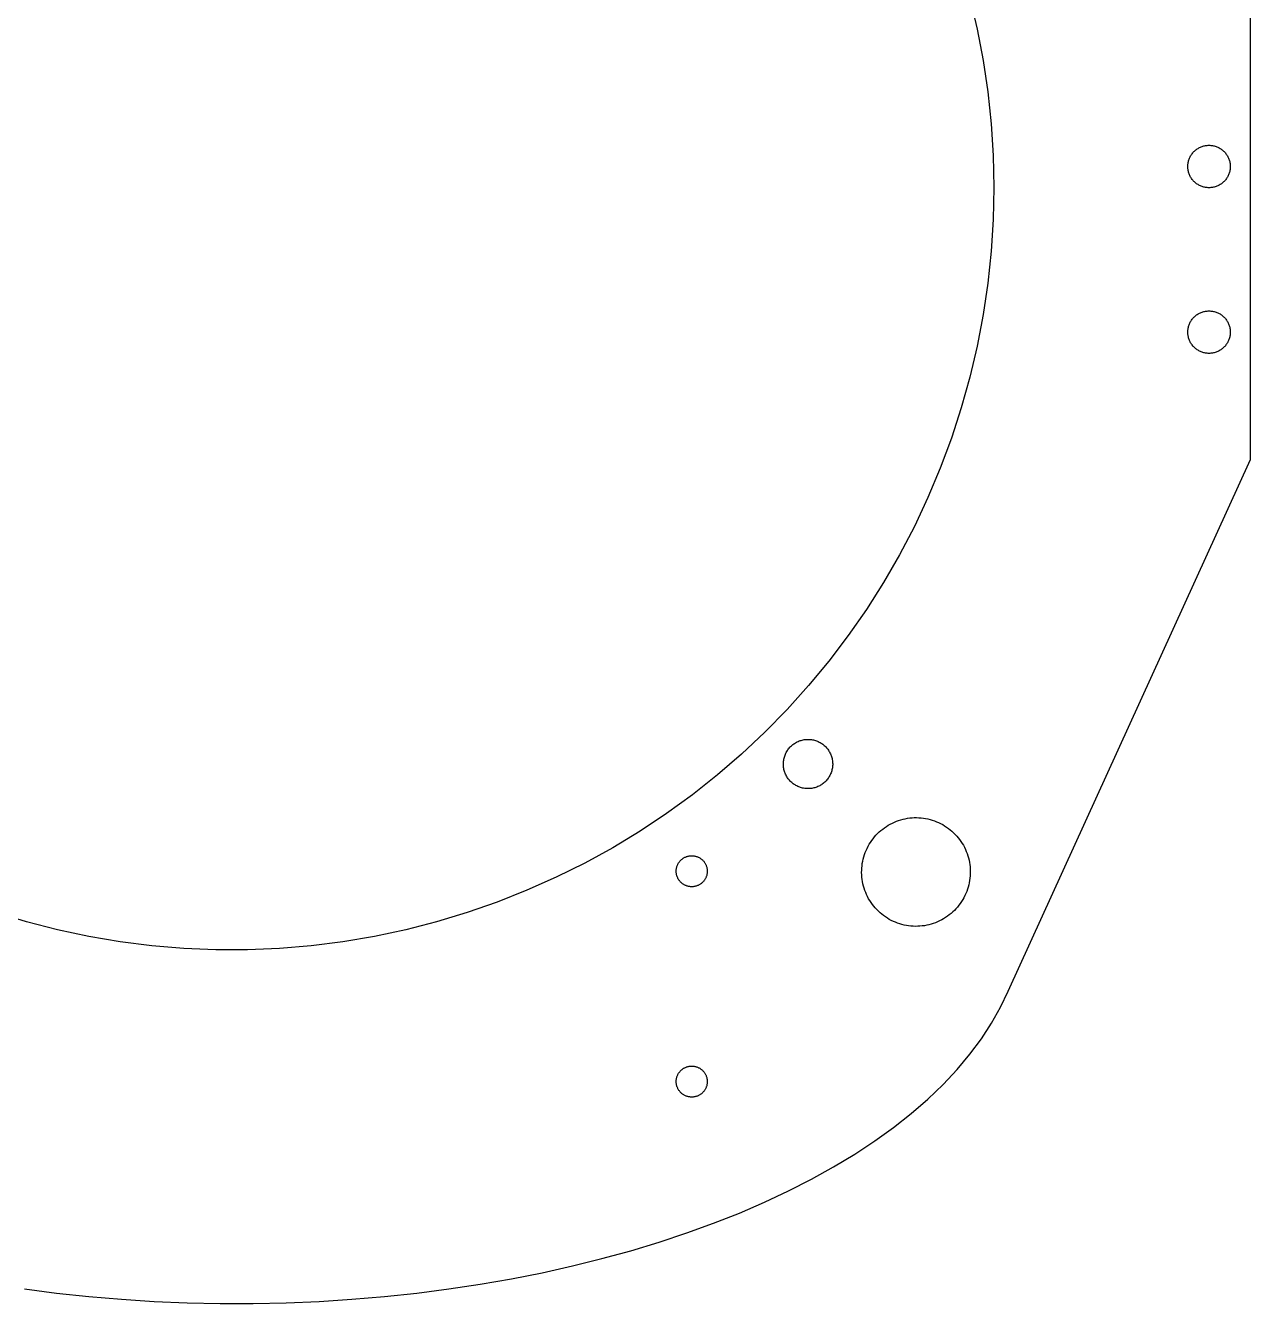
# Model space of a CAD drawing. Header units: metres. Extents: x -5.42 to 3.88, y -4.24 to 5.56.
# Drawn here: x -0.784 to 3.875, y -4.244 to 0.616 of the extents above; entities that cross this region are included whole.
import ezdxf

# ---------------------------------------------------------------- set-up
doc = ezdxf.new("R2010")
doc.units = ezdxf.units.M

msp = doc.modelspace()

# ---------------------------------------------------------------- linework, layer by layer
for p, q in [((3.875, -1.034), (3.875, 4.56599)), ((2.80794, 0.720947), (2.83566, 0.602737)), ((2.83566, 0.602737), (2.85841, 0.483459)), ((2.85841, 0.483459), (2.87614, 0.363342)), ((2.87614, 0.363342), (2.88884, 0.242569)), ((2.88884, 0.242569), (2.89647, 0.121384)), ((3.67007, 0.145218), (3.67285, 0.147141)), ((3.67285, 0.147141), (3.6757, 0.148956)), ((3.6757, 0.148956), (3.67863, 0.15065)), ((3.67863, 0.15065), (3.68163, 0.152206)), ((3.68163, 0.152206), (3.68469, 0.153656)), ((3.68469, 0.153656), (3.68781, 0.154968)), ((3.68781, 0.154968), (3.69096, 0.156143)), ((3.69096, 0.156143), (3.69418, 0.157181)), ((3.69418, 0.157181), (3.69745, 0.158096)), ((3.69745, 0.158096), (3.70073, 0.158859)), ((3.70073, 0.158859), (3.70406, 0.1595)), ((3.70406, 0.1595), (3.7074, 0.159988)), ((3.7074, 0.159988), (3.71075, 0.160339)), ((3.71075, 0.160339), (3.71413, 0.160553)), ((3.71413, 0.160553), (3.71751, 0.160629)), ((3.71751, 0.160629), (3.72089, 0.160553)), ((3.72089, 0.160553), (3.72426, 0.160339)), ((3.72426, 0.160339), (3.72763, 0.159988)), ((3.72763, 0.159988), (3.73097, 0.1595)), ((3.73097, 0.1595), (3.7343, 0.158859)), ((3.7343, 0.158859), (3.73758, 0.158096)), ((3.73758, 0.158096), (3.74084, 0.157181)), ((3.74084, 0.157181), (3.74405, 0.156143)), ((3.74405, 0.156143), (3.74722, 0.154968)), ((3.74722, 0.154968), (3.75034, 0.153656)), ((3.75034, 0.153656), (3.7534, 0.152206)), ((3.7534, 0.152206), (3.75639, 0.15065)), ((3.75639, 0.15065), (3.75932, 0.148956)), ((3.75932, 0.148956), (3.76218, 0.147141)), ((3.76218, 0.147141), (3.76495, 0.145218)), ((2.89647, 0.121384), (2.899, 0)), ((3.63823, 0.095047), (3.63893, 0.098343)), ((3.63893, 0.098343), (3.63977, 0.101624)), ((3.63977, 0.101624), (3.64075, 0.104858)), ((3.64075, 0.104858), (3.64186, 0.108047)), ((3.64186, 0.108047), (3.64311, 0.111191)), ((3.64311, 0.111191), (3.64449, 0.114288)), ((3.64449, 0.114288), (3.646, 0.11731)), ((3.646, 0.11731), (3.64761, 0.12027)), ((3.64761, 0.12027), (3.64937, 0.123169)), ((3.64937, 0.123169), (3.65125, 0.125977)), ((3.65125, 0.125977), (3.65323, 0.128723)), ((3.65323, 0.128723), (3.65532, 0.131363)), ((3.65532, 0.131363), (3.65753, 0.133926)), ((3.65753, 0.133926), (3.65985, 0.136383)), ((3.65985, 0.136383), (3.66226, 0.138748)), ((3.66226, 0.138748), (3.66478, 0.141022)), ((3.66478, 0.141022), (3.66737, 0.143173)), ((3.66737, 0.143173), (3.67007, 0.145218)), ((3.76495, 0.145218), (3.76764, 0.143173)), ((3.76764, 0.143173), (3.77025, 0.141022)), ((3.77025, 0.141022), (3.77277, 0.138748)), ((3.77277, 0.138748), (3.77518, 0.136383)), ((3.77518, 0.136383), (3.7775, 0.133926)), ((3.7775, 0.133926), (3.77969, 0.131363)), ((3.77969, 0.131363), (3.7818, 0.128723)), ((3.7818, 0.128723), (3.78378, 0.125977)), ((3.78378, 0.125977), (3.78566, 0.123169)), ((3.78566, 0.123169), (3.78741, 0.12027)), ((3.78741, 0.12027), (3.78903, 0.11731)), ((3.78903, 0.11731), (3.79054, 0.114288)), ((3.79054, 0.114288), (3.79192, 0.111191)), ((3.79192, 0.111191), (3.79315, 0.108047)), ((3.79315, 0.108047), (3.79427, 0.104858)), ((3.79427, 0.104858), (3.79524, 0.101624)), ((3.79524, 0.101624), (3.79608, 0.098343)), ((3.79608, 0.098343), (3.7968, 0.095047)), ((3.63683, 0.081604), (3.63696, 0.084991)), ((3.63683, 0.078232), (3.63683, 0.081604)), ((3.63696, 0.07486), (3.63683, 0.078232)), ((3.63696, 0.084991), (3.63725, 0.088364)), ((3.63725, 0.071487), (3.63696, 0.07486)), ((3.63725, 0.088364), (3.63766, 0.091705)), ((3.63766, 0.06813), (3.63725, 0.071487)), ((3.63766, 0.091705), (3.63823, 0.095047)), ((3.63823, 0.064804), (3.63766, 0.06813)), ((3.63893, 0.061493), (3.63823, 0.064804)), ((3.63977, 0.058212), (3.63893, 0.061493)), ((3.64075, 0.054977), (3.63977, 0.058212)), ((3.64186, 0.051788), (3.64075, 0.054977)), ((3.64311, 0.048645), (3.64186, 0.051788)), ((3.64449, 0.045563), (3.64311, 0.048645)), ((3.79192, 0.048645), (3.79054, 0.045563)), ((3.79315, 0.051788), (3.79192, 0.048645)), ((3.79427, 0.054977), (3.79315, 0.051788)), ((3.79524, 0.058212), (3.79427, 0.054977)), ((3.79608, 0.061493), (3.79524, 0.058212)), ((3.7968, 0.064804), (3.79608, 0.061493)), ((3.7968, 0.095047), (3.79735, 0.091705)), ((3.79735, 0.06813), (3.7968, 0.064804)), ((3.79735, 0.091705), (3.79778, 0.088364)), ((3.79778, 0.071487), (3.79735, 0.06813)), ((3.79778, 0.088364), (3.79807, 0.084991)), ((3.79807, 0.07486), (3.79778, 0.071487)), ((3.79807, 0.084991), (3.7982, 0.081604)), ((3.7982, 0.078232), (3.79807, 0.07486)), ((3.7982, 0.081604), (3.7982, 0.078232)), ((2.899, 0), (2.89647, -0.121384)), ((3.646, 0.042526), (3.64449, 0.045563)), ((3.64761, 0.039566), (3.646, 0.042526)), ((3.64937, 0.036667), (3.64761, 0.039566)), ((3.65125, 0.033859), (3.64937, 0.036667)), ((3.65323, 0.031128), (3.65125, 0.033859)), ((3.65532, 0.028473), (3.65323, 0.031128)), ((3.65753, 0.025909), (3.65532, 0.028473)), ((3.65985, 0.023453), (3.65753, 0.025909)), ((3.66226, 0.021088), (3.65985, 0.023453)), ((3.66478, 0.018829), (3.66226, 0.021088)), ((3.66737, 0.016663), (3.66478, 0.018829)), ((3.67007, 0.014618), (3.66737, 0.016663)), ((3.67285, 0.012695), (3.67007, 0.014618)), ((3.6757, 0.01088), (3.67285, 0.012695)), ((3.67863, 0.009201), (3.6757, 0.01088)), ((3.68163, 0.007629), (3.67863, 0.009201)), ((3.68469, 0.006195), (3.68163, 0.007629)), ((3.68781, 0.004883), (3.68469, 0.006195)), ((3.69096, 0.003708), (3.68781, 0.004883)), ((3.69418, 0.002655), (3.69096, 0.003708)), ((3.69745, 0.001739), (3.69418, 0.002655)), ((3.70073, 0.000977), (3.69745, 0.001739)), ((3.70406, 0.000336), (3.70073, 0.000977)), ((3.7074, -0.000137), (3.70406, 0.000336)), ((3.73097, 0.000336), (3.72763, -0.000137)), ((3.7343, 0.000977), (3.73097, 0.000336)), ((3.73758, 0.001739), (3.7343, 0.000977)), ((3.74084, 0.002655), (3.73758, 0.001739)), ((3.74405, 0.003708), (3.74084, 0.002655)), ((3.74722, 0.004883), (3.74405, 0.003708)), ((3.75034, 0.006195), (3.74722, 0.004883)), ((3.7534, 0.007629), (3.75034, 0.006195)), ((3.75639, 0.009201), (3.7534, 0.007629)), ((3.75932, 0.01088), (3.75639, 0.009201)), ((3.76218, 0.012695), (3.75932, 0.01088)), ((3.76495, 0.014618), (3.76218, 0.012695)), ((3.76764, 0.016663), (3.76495, 0.014618)), ((3.77025, 0.018829), (3.76764, 0.016663)), ((3.77277, 0.021088), (3.77025, 0.018829)), ((3.77518, 0.023453), (3.77277, 0.021088)), ((3.7775, 0.025909), (3.77518, 0.023453)), ((3.77969, 0.028473), (3.7775, 0.025909)), ((3.7818, 0.031128), (3.77969, 0.028473)), ((3.78378, 0.033859), (3.7818, 0.031128)), ((3.78566, 0.036667), (3.78378, 0.033859)), ((3.78741, 0.039566), (3.78566, 0.036667)), ((3.78903, 0.042526), (3.78741, 0.039566)), ((3.79054, 0.045563), (3.78903, 0.042526)), ((3.71075, -0.000488), (3.7074, -0.000137)), ((3.71413, -0.000702), (3.71075, -0.000488)), ((3.71751, -0.000778), (3.71413, -0.000702)), ((3.72089, -0.000702), (3.71751, -0.000778)), ((3.72426, -0.000488), (3.72089, -0.000702)), ((3.72763, -0.000137), (3.72426, -0.000488)), ((2.89647, -0.121384), (2.88884, -0.242569)), ((2.88884, -0.242569), (2.87614, -0.363342)), ((2.87614, -0.363342), (2.85841, -0.483459)), ((2.85841, -0.483459), (2.83566, -0.602737)), ((3.66737, -0.48674), (3.67007, -0.484695)), ((3.67007, -0.484695), (3.67285, -0.482758)), ((3.67285, -0.482758), (3.6757, -0.480957)), ((3.6757, -0.480957), (3.67863, -0.479263)), ((3.67863, -0.479263), (3.68163, -0.477692)), ((3.68163, -0.477692), (3.68469, -0.476257)), ((3.68469, -0.476257), (3.68781, -0.474945)), ((3.68781, -0.474945), (3.69096, -0.47377)), ((3.69096, -0.47377), (3.69418, -0.472717)), ((3.69418, -0.472717), (3.69745, -0.471817)), ((3.69745, -0.471817), (3.70073, -0.471039)), ((3.70073, -0.471039), (3.70406, -0.470413)), ((3.70406, -0.470413), (3.7074, -0.46991)), ((3.7074, -0.46991), (3.71075, -0.469559)), ((3.71075, -0.469559), (3.71413, -0.469345)), ((3.71413, -0.469345), (3.71751, -0.469284)), ((3.71751, -0.469284), (3.72089, -0.469345)), ((3.72089, -0.469345), (3.72426, -0.469559)), ((3.72426, -0.469559), (3.72763, -0.46991)), ((3.72763, -0.46991), (3.73097, -0.470413)), ((3.73097, -0.470413), (3.7343, -0.471039)), ((3.7343, -0.471039), (3.73758, -0.471817)), ((3.73758, -0.471817), (3.74084, -0.472717)), ((3.74084, -0.472717), (3.74405, -0.47377)), ((3.74405, -0.47377), (3.74722, -0.474945)), ((3.74722, -0.474945), (3.75034, -0.476257)), ((3.75034, -0.476257), (3.7534, -0.477692)), ((3.7534, -0.477692), (3.75639, -0.479263)), ((3.75639, -0.479263), (3.75932, -0.480957)), ((3.75932, -0.480957), (3.76218, -0.482758)), ((3.76218, -0.482758), (3.76495, -0.484695)), ((3.76495, -0.484695), (3.76764, -0.48674)), ((3.63823, -0.534866), (3.63893, -0.531555)), ((3.63893, -0.531555), (3.63977, -0.528275)), ((3.63977, -0.528275), (3.64075, -0.52504)), ((3.64075, -0.52504), (3.64186, -0.521851)), ((3.64186, -0.521851), (3.64311, -0.518707)), ((3.64311, -0.518707), (3.64449, -0.515625)), ((3.64449, -0.515625), (3.646, -0.512589)), ((3.646, -0.512589), (3.64761, -0.509628)), ((3.64761, -0.509628), (3.64937, -0.506744)), ((3.64937, -0.506744), (3.65125, -0.503922)), ((3.65125, -0.503922), (3.65323, -0.50119)), ((3.65323, -0.50119), (3.65532, -0.498535)), ((3.65532, -0.498535), (3.65753, -0.495987)), ((3.65753, -0.495987), (3.65985, -0.493515)), ((3.65985, -0.493515), (3.66226, -0.49115)), ((3.66226, -0.49115), (3.66478, -0.488892)), ((3.66478, -0.488892), (3.66737, -0.48674)), ((3.76764, -0.48674), (3.77025, -0.488892)), ((3.77025, -0.488892), (3.77277, -0.49115)), ((3.77277, -0.49115), (3.77518, -0.493515)), ((3.77518, -0.493515), (3.7775, -0.495987)), ((3.7775, -0.495987), (3.77969, -0.498535)), ((3.77969, -0.498535), (3.7818, -0.50119)), ((3.7818, -0.50119), (3.78378, -0.503922)), ((3.78378, -0.503922), (3.78566, -0.506744)), ((3.78566, -0.506744), (3.78741, -0.509628)), ((3.78741, -0.509628), (3.78903, -0.512589)), ((3.78903, -0.512589), (3.79054, -0.515625)), ((3.79054, -0.515625), (3.79192, -0.518707)), ((3.79192, -0.518707), (3.79315, -0.521851)), ((3.79315, -0.521851), (3.79427, -0.52504)), ((3.79427, -0.52504), (3.79524, -0.528275)), ((3.79524, -0.528275), (3.79608, -0.531555)), ((3.79608, -0.531555), (3.7968, -0.534866)), ((3.63683, -0.548294), (3.63696, -0.544922)), ((3.63683, -0.551682), (3.63683, -0.548294)), ((3.63696, -0.555054), (3.63683, -0.551682)), ((3.63696, -0.544922), (3.63725, -0.54155)), ((3.63725, -0.558426), (3.63696, -0.555054)), ((3.63725, -0.54155), (3.63766, -0.538193)), ((3.63766, -0.561768), (3.63725, -0.558426)), ((3.63766, -0.538193), (3.63823, -0.534866)), ((3.63823, -0.565109), (3.63766, -0.561768)), ((3.63893, -0.56842), (3.63823, -0.565109)), ((3.63977, -0.571686), (3.63893, -0.56842)), ((3.64075, -0.574921), (3.63977, -0.571686)), ((3.64186, -0.578125), (3.64075, -0.574921)), ((3.64311, -0.581268), (3.64186, -0.578125)), ((3.64449, -0.584351), (3.64311, -0.581268)), ((3.79192, -0.581268), (3.79054, -0.584351)), ((3.79315, -0.578125), (3.79192, -0.581268)), ((3.79427, -0.574921), (3.79315, -0.578125)), ((3.79524, -0.571686), (3.79427, -0.574921)), ((3.79608, -0.56842), (3.79524, -0.571686)), ((3.7968, -0.565109), (3.79608, -0.56842)), ((3.7968, -0.534866), (3.79735, -0.538193)), ((3.79735, -0.561768), (3.7968, -0.565109)), ((3.79735, -0.538193), (3.79778, -0.54155)), ((3.79778, -0.558426), (3.79735, -0.561768)), ((3.79778, -0.54155), (3.79807, -0.544922)), ((3.79807, -0.555054), (3.79778, -0.558426)), ((3.79807, -0.544922), (3.7982, -0.548294)), ((3.7982, -0.551682), (3.79807, -0.555054)), ((3.7982, -0.548294), (3.7982, -0.551682)), ((2.83566, -0.602737), (2.80794, -0.720947)), ((3.646, -0.587372), (3.64449, -0.584351)), ((3.64761, -0.590332), (3.646, -0.587372)), ((3.64937, -0.593231), (3.64761, -0.590332)), ((3.65125, -0.596054), (3.64937, -0.593231)), ((3.65323, -0.598785), (3.65125, -0.596054)), ((3.65532, -0.601425), (3.65323, -0.598785)), ((3.65753, -0.603989), (3.65532, -0.601425)), ((3.65985, -0.606461), (3.65753, -0.603989)), ((3.66226, -0.608826), (3.65985, -0.606461)), ((3.66478, -0.611084), (3.66226, -0.608826)), ((3.66737, -0.613235), (3.66478, -0.611084)), ((3.67007, -0.61528), (3.66737, -0.613235)), ((3.67285, -0.617203), (3.67007, -0.61528)), ((3.6757, -0.619019), (3.67285, -0.617203)), ((3.67863, -0.620712), (3.6757, -0.619019)), ((3.68163, -0.622284), (3.67863, -0.620712)), ((3.68469, -0.623718), (3.68163, -0.622284)), ((3.68781, -0.625031), (3.68469, -0.623718)), ((3.69096, -0.626205), (3.68781, -0.625031)), ((3.69418, -0.627243), (3.69096, -0.626205)), ((3.69745, -0.628159), (3.69418, -0.627243)), ((3.70073, -0.628937), (3.69745, -0.628159)), ((3.70406, -0.629562), (3.70073, -0.628937)), ((3.7074, -0.630051), (3.70406, -0.629562)), ((3.71075, -0.630417), (3.7074, -0.630051)), ((3.71413, -0.63063), (3.71075, -0.630417)), ((3.71751, -0.630692), (3.71413, -0.63063)), ((3.72089, -0.63063), (3.71751, -0.630692)), ((3.72426, -0.630417), (3.72089, -0.63063)), ((3.72763, -0.630051), (3.72426, -0.630417)), ((3.73097, -0.629562), (3.72763, -0.630051)), ((3.7343, -0.628937), (3.73097, -0.629562)), ((3.73758, -0.628159), (3.7343, -0.628937)), ((3.74084, -0.627243), (3.73758, -0.628159)), ((3.74405, -0.626205), (3.74084, -0.627243)), ((3.74722, -0.625031), (3.74405, -0.626205)), ((3.75034, -0.623718), (3.74722, -0.625031)), ((3.7534, -0.622284), (3.75034, -0.623718)), ((3.75639, -0.620712), (3.7534, -0.622284)), ((3.75932, -0.619019), (3.75639, -0.620712)), ((3.76218, -0.617203), (3.75932, -0.619019)), ((3.76495, -0.61528), (3.76218, -0.617203)), ((3.76764, -0.613235), (3.76495, -0.61528)), ((3.77025, -0.611084), (3.76764, -0.613235)), ((3.77277, -0.608826), (3.77025, -0.611084)), ((3.77518, -0.606461), (3.77277, -0.608826)), ((3.7775, -0.603989), (3.77518, -0.606461)), ((3.77969, -0.601425), (3.7775, -0.603989)), ((3.7818, -0.598785), (3.77969, -0.601425)), ((3.78378, -0.596054), (3.7818, -0.598785)), ((3.78566, -0.593231), (3.78378, -0.596054)), ((3.78741, -0.590332), (3.78566, -0.593231)), ((3.78903, -0.587372), (3.78741, -0.590332)), ((3.79054, -0.584351), (3.78903, -0.587372)), ((2.80794, -0.720947), (2.77528, -0.837906)), ((2.77528, -0.837906), (2.73775, -0.953384)), ((2.73775, -0.953384), (2.69543, -1.06718)), ((2.69543, -1.06718), (2.64838, -1.17912)), ((2.95319, -3.05586), (3.875, -1.034)), ((2.64838, -1.17912), (2.59668, -1.289)), ((2.59668, -1.289), (2.54042, -1.39661)), ((2.54042, -1.39661), (2.47971, -1.50175)), ((2.47971, -1.50175), (2.41464, -1.60428)), ((2.41464, -1.60428), (2.34535, -1.70399)), ((2.34535, -1.70399), (2.27193, -1.8007)), ((2.27193, -1.8007), (2.19453, -1.89427)), ((2.19453, -1.89427), (2.11328, -1.98451)), ((2.11328, -1.98451), (2.02832, -2.07126)), ((2.02832, -2.07126), (1.93982, -2.15439)), ((2.11368, -2.14124), (2.11589, -2.138)), ((2.11589, -2.138), (2.11823, -2.13484)), ((2.11823, -2.13484), (2.1207, -2.13179)), ((2.1207, -2.13179), (2.12329, -2.12885)), ((2.12329, -2.12885), (2.12601, -2.12601)), ((2.12601, -2.12601), (2.12885, -2.12329)), ((2.12885, -2.12329), (2.13179, -2.1207)), ((2.13179, -2.1207), (2.13484, -2.11823)), ((2.13484, -2.11823), (2.138, -2.11589)), ((2.138, -2.11589), (2.14124, -2.11368)), ((2.14124, -2.11368), (2.14458, -2.1116)), ((2.14458, -2.1116), (2.14799, -2.10968)), ((2.14799, -2.10968), (2.1515, -2.10789)), ((2.1515, -2.10789), (2.15508, -2.10626)), ((2.15508, -2.10626), (2.15871, -2.10478)), ((2.15871, -2.10478), (2.1624, -2.10345)), ((2.1624, -2.10345), (2.16615, -2.10228)), ((2.16615, -2.10228), (2.16994, -2.10126)), ((2.16994, -2.10126), (2.17377, -2.1004)), ((2.17377, -2.1004), (2.17764, -2.0997)), ((2.17764, -2.0997), (2.18153, -2.09917)), ((2.18153, -2.09917), (2.18544, -2.0988)), ((2.18544, -2.0988), (2.18936, -2.0986)), ((2.18936, -2.0986), (2.19328, -2.09856)), ((2.19328, -2.09856), (2.1972, -2.09868)), ((2.1972, -2.09868), (2.20113, -2.09897)), ((2.20113, -2.09897), (2.20503, -2.09943)), ((2.20503, -2.09943), (2.20891, -2.10004)), ((2.20891, -2.10004), (2.21275, -2.10081)), ((2.21275, -2.10081), (2.21657, -2.10175)), ((2.21657, -2.10175), (2.22034, -2.10284)), ((2.22034, -2.10284), (2.22406, -2.1041)), ((2.22406, -2.1041), (2.22772, -2.1055)), ((2.22772, -2.1055), (2.23132, -2.10706)), ((2.23132, -2.10706), (2.23486, -2.10876)), ((2.23486, -2.10876), (2.23833, -2.11063)), ((2.23833, -2.11063), (2.2417, -2.11263)), ((2.2417, -2.11263), (2.245, -2.11476)), ((2.245, -2.11476), (2.2482, -2.11703)), ((2.2482, -2.11703), (2.2513, -2.11945)), ((2.2513, -2.11945), (2.2543, -2.12198)), ((2.2543, -2.12198), (2.25719, -2.12463)), ((2.25719, -2.12463), (2.25996, -2.12741)), ((2.25996, -2.12741), (2.26262, -2.13031)), ((2.26262, -2.13031), (2.26515, -2.1333)), ((2.26515, -2.1333), (2.26756, -2.1364)), ((2.26756, -2.1364), (2.26984, -2.1396)), ((1.93982, -2.15439), (1.8479, -2.23372)), ((2.0986, -2.18936), (2.0988, -2.18544)), ((2.0988, -2.18544), (2.09917, -2.18153)), ((2.09917, -2.18153), (2.0997, -2.17764)), ((2.0997, -2.17764), (2.1004, -2.17377)), ((2.1004, -2.17377), (2.10126, -2.16994)), ((2.10126, -2.16994), (2.10228, -2.16615)), ((2.10228, -2.16615), (2.10345, -2.1624)), ((2.10345, -2.1624), (2.10478, -2.15871)), ((2.10478, -2.15871), (2.10626, -2.15508)), ((2.10626, -2.15508), (2.10789, -2.1515)), ((2.10789, -2.1515), (2.10968, -2.14799)), ((2.10968, -2.14799), (2.1116, -2.14458)), ((2.1116, -2.14458), (2.11368, -2.14124)), ((2.26984, -2.1396), (2.27197, -2.1429)), ((2.27197, -2.1429), (2.27397, -2.14629)), ((2.27397, -2.14629), (2.27583, -2.14973)), ((2.27583, -2.14973), (2.27754, -2.15327)), ((2.27754, -2.15327), (2.2791, -2.15688)), ((2.2791, -2.15688), (2.2805, -2.16054)), ((2.2805, -2.16054), (2.28177, -2.16426)), ((2.28177, -2.16426), (2.28285, -2.16805)), ((2.28285, -2.16805), (2.2838, -2.17184)), ((2.2838, -2.17184), (2.28458, -2.1757)), ((2.28458, -2.1757), (2.28519, -2.17958)), ((2.28519, -2.17958), (2.28563, -2.18347)), ((2.28563, -2.18347), (2.28592, -2.18739)), ((1.8479, -2.23372), (1.75273, -2.30914)), ((2.09856, -2.19328), (2.0986, -2.18936)), ((2.09868, -2.1972), (2.09856, -2.19328)), ((2.09897, -2.20113), (2.09868, -2.1972)), ((2.09943, -2.20503), (2.09897, -2.20113)), ((2.10004, -2.20891), (2.09943, -2.20503)), ((2.10081, -2.21275), (2.10004, -2.20891)), ((2.10175, -2.21657), (2.10081, -2.21275)), ((2.10284, -2.22034), (2.10175, -2.21657)), ((2.1041, -2.22406), (2.10284, -2.22034)), ((2.1055, -2.22772), (2.1041, -2.22406)), ((2.10706, -2.23132), (2.1055, -2.22772)), ((2.10876, -2.23486), (2.10706, -2.23132)), ((2.11063, -2.23833), (2.10876, -2.23486)), ((2.2767, -2.23311), (2.27492, -2.2366)), ((2.27834, -2.22954), (2.2767, -2.23311)), ((2.27983, -2.22591), (2.27834, -2.22954)), ((2.28116, -2.2222), (2.27983, -2.22591)), ((2.28233, -2.21846), (2.28116, -2.2222)), ((2.28334, -2.21466), (2.28233, -2.21846)), ((2.28419, -2.21083), (2.28334, -2.21466)), ((2.2849, -2.20697), (2.28419, -2.21083)), ((2.28543, -2.20308), (2.2849, -2.20697)), ((2.2858, -2.19917), (2.28543, -2.20308)), ((2.28601, -2.19525), (2.2858, -2.19917)), ((2.28592, -2.18739), (2.28604, -2.19131)), ((2.28604, -2.19131), (2.28601, -2.19525)), ((2.11263, -2.2417), (2.11063, -2.23833)), ((2.11476, -2.245), (2.11263, -2.2417)), ((2.11703, -2.2482), (2.11476, -2.245)), ((2.11945, -2.2513), (2.11703, -2.2482)), ((2.12198, -2.2543), (2.11945, -2.2513)), ((2.12463, -2.25719), (2.12198, -2.2543)), ((2.12741, -2.25996), (2.12463, -2.25719)), ((2.13031, -2.26262), (2.12741, -2.25996)), ((2.1333, -2.26515), (2.13031, -2.26262)), ((2.1364, -2.26756), (2.1333, -2.26515)), ((2.1396, -2.26984), (2.1364, -2.26756)), ((2.1429, -2.27197), (2.1396, -2.26984)), ((2.14629, -2.27397), (2.1429, -2.27197)), ((2.14973, -2.27583), (2.14629, -2.27397)), ((2.15327, -2.27754), (2.14973, -2.27583)), ((2.15688, -2.2791), (2.15327, -2.27754)), ((2.16054, -2.2805), (2.15688, -2.2791)), ((2.16426, -2.28177), (2.16054, -2.2805)), ((2.16805, -2.28285), (2.16426, -2.28177)), ((2.17184, -2.2838), (2.16805, -2.28285)), ((2.1757, -2.28458), (2.17184, -2.2838)), ((2.21466, -2.28334), (2.21083, -2.28419)), ((2.21846, -2.28233), (2.21466, -2.28334)), ((2.2222, -2.28116), (2.21846, -2.28233)), ((2.22591, -2.27983), (2.2222, -2.28116)), ((2.22954, -2.27834), (2.22591, -2.27983)), ((2.23311, -2.2767), (2.22954, -2.27834)), ((2.2366, -2.27492), (2.23311, -2.2767)), ((2.24002, -2.27299), (2.2366, -2.27492)), ((2.24336, -2.27092), (2.24002, -2.27299)), ((2.24661, -2.26872), (2.24336, -2.27092)), ((2.24976, -2.26637), (2.24661, -2.26872)), ((2.25281, -2.2639), (2.24976, -2.26637)), ((2.25575, -2.26131), (2.25281, -2.2639)), ((2.25859, -2.25859), (2.25575, -2.26131)), ((2.26131, -2.25575), (2.25859, -2.25859)), ((2.2639, -2.25281), (2.26131, -2.25575)), ((2.26637, -2.24976), (2.2639, -2.25281)), ((2.26872, -2.24661), (2.26637, -2.24976)), ((2.27092, -2.24336), (2.26872, -2.24661)), ((2.27299, -2.24002), (2.27092, -2.24336)), ((2.27492, -2.2366), (2.27299, -2.24002)), ((1.75273, -2.30914), (1.6545, -2.38052)), ((2.17958, -2.28519), (2.1757, -2.28458)), ((2.18347, -2.28563), (2.17958, -2.28519)), ((2.18739, -2.28592), (2.18347, -2.28563)), ((2.19131, -2.28604), (2.18739, -2.28592)), ((2.19525, -2.28601), (2.19131, -2.28604)), ((2.19917, -2.2858), (2.19525, -2.28601)), ((2.20308, -2.28543), (2.19917, -2.2858)), ((2.20697, -2.2849), (2.20308, -2.28543)), ((2.21083, -2.28419), (2.20697, -2.2849)), ((1.6545, -2.38052), (1.55336, -2.44771)), ((2.48318, -2.43445), (2.49036, -2.42958)), ((2.49036, -2.42958), (2.49771, -2.42502)), ((2.49771, -2.42502), (2.50525, -2.42076)), ((2.50525, -2.42076), (2.51297, -2.41684)), ((2.51297, -2.41684), (2.52084, -2.41324)), ((2.52084, -2.41324), (2.52885, -2.40996)), ((2.52885, -2.40996), (2.537, -2.40703)), ((2.537, -2.40703), (2.54526, -2.40443)), ((2.54526, -2.40443), (2.55362, -2.40219)), ((2.55362, -2.40219), (2.56207, -2.40031)), ((2.56207, -2.40031), (2.57059, -2.39877)), ((2.57059, -2.39877), (2.57916, -2.3976)), ((2.57916, -2.3976), (2.58778, -2.39679)), ((2.58778, -2.39679), (2.59644, -2.39633)), ((2.59644, -2.39633), (2.60509, -2.39624)), ((2.60509, -2.39624), (2.61374, -2.39651)), ((2.61374, -2.39651), (2.62238, -2.39716)), ((2.62238, -2.39716), (2.63098, -2.39815)), ((2.63098, -2.39815), (2.63953, -2.39951)), ((2.63953, -2.39951), (2.64801, -2.40121)), ((2.64801, -2.40121), (2.65642, -2.40327)), ((2.65642, -2.40327), (2.66473, -2.40569)), ((2.66473, -2.40569), (2.67294, -2.40845)), ((2.67294, -2.40845), (2.68102, -2.41156)), ((2.68102, -2.41156), (2.68896, -2.41499)), ((2.68896, -2.41499), (2.69676, -2.41876)), ((2.69676, -2.41876), (2.70439, -2.42285)), ((2.70439, -2.42285), (2.71184, -2.42726)), ((2.71184, -2.42726), (2.7191, -2.43198)), ((1.55336, -2.44771), (1.44949, -2.51062)), ((2.43445, -2.48318), (2.43961, -2.47624)), ((2.43961, -2.47624), (2.44505, -2.46951)), ((2.44505, -2.46951), (2.45078, -2.46301)), ((2.45078, -2.46301), (2.45677, -2.45677)), ((2.45677, -2.45677), (2.46301, -2.45078)), ((2.46301, -2.45078), (2.46951, -2.44505)), ((2.46951, -2.44505), (2.47624, -2.43961)), ((2.47624, -2.43961), (2.48318, -2.43445)), ((2.7191, -2.43198), (2.72617, -2.43698)), ((2.72617, -2.43698), (2.733, -2.44229)), ((2.733, -2.44229), (2.73961, -2.44788)), ((2.73961, -2.44788), (2.74599, -2.45374)), ((2.74599, -2.45374), (2.75211, -2.45987)), ((2.75211, -2.45987), (2.75797, -2.46623)), ((2.75797, -2.46623), (2.76355, -2.47285)), ((2.76355, -2.47285), (2.76886, -2.47969)), ((1.44949, -2.51062), (1.34309, -2.56911)), ((2.40996, -2.52885), (2.41324, -2.52084)), ((2.41324, -2.52084), (2.41684, -2.51297)), ((2.41684, -2.51297), (2.42076, -2.50525)), ((2.42076, -2.50525), (2.42502, -2.49771)), ((2.42502, -2.49771), (2.42958, -2.49036)), ((2.42958, -2.49036), (2.43445, -2.48318)), ((2.76886, -2.47969), (2.77388, -2.48674)), ((2.77388, -2.48674), (2.77859, -2.494)), ((2.77859, -2.494), (2.783, -2.50146)), ((2.783, -2.50146), (2.78709, -2.50909)), ((2.78709, -2.50909), (2.79086, -2.51688)), ((2.79086, -2.51688), (2.7943, -2.52483)), ((2.7943, -2.52483), (2.79739, -2.53291)), ((1.34309, -2.56911), (1.23433, -2.62309)), ((1.6956, -2.57713), (1.69661, -2.57487)), ((1.69661, -2.57487), (1.69771, -2.57266)), ((1.69771, -2.57266), (1.6989, -2.5705)), ((1.6989, -2.5705), (1.70018, -2.56837)), ((1.70018, -2.56837), (1.70154, -2.56631)), ((1.70154, -2.56631), (1.703, -2.56432)), ((1.703, -2.56432), (1.70453, -2.56238)), ((1.70453, -2.56238), (1.70615, -2.56052)), ((1.70615, -2.56052), (1.70784, -2.55872)), ((1.70784, -2.55872), (1.70961, -2.55699)), ((1.70961, -2.55699), (1.71144, -2.55533)), ((1.71144, -2.55533), (1.71335, -2.55376)), ((1.71335, -2.55376), (1.71532, -2.55226)), ((1.71532, -2.55226), (1.71735, -2.55086)), ((1.71735, -2.55086), (1.71944, -2.54953)), ((1.71944, -2.54953), (1.72157, -2.54829)), ((1.72157, -2.54829), (1.72375, -2.54715)), ((1.72375, -2.54715), (1.726, -2.5461)), ((1.726, -2.5461), (1.72827, -2.54514)), ((1.72827, -2.54514), (1.73059, -2.54428)), ((1.73059, -2.54428), (1.73294, -2.54352)), ((1.73294, -2.54352), (1.73532, -2.54285)), ((1.73532, -2.54285), (1.73773, -2.54228)), ((1.73773, -2.54228), (1.74016, -2.54182)), ((1.74016, -2.54182), (1.7426, -2.54146)), ((1.7426, -2.54146), (1.74506, -2.5412)), ((1.74506, -2.5412), (1.74753, -2.54105)), ((1.74753, -2.54105), (1.75, -2.541)), ((1.75, -2.541), (1.75246, -2.54105)), ((1.75246, -2.54105), (1.75493, -2.5412)), ((1.75493, -2.5412), (1.75739, -2.54146)), ((1.75739, -2.54146), (1.75983, -2.54182)), ((1.75983, -2.54182), (1.76225, -2.54228)), ((1.76225, -2.54228), (1.76466, -2.54285)), ((1.76466, -2.54285), (1.76704, -2.54352)), ((1.76704, -2.54352), (1.76939, -2.54428)), ((1.76939, -2.54428), (1.77171, -2.54514)), ((1.77171, -2.54514), (1.77399, -2.5461)), ((1.77399, -2.5461), (1.77623, -2.54715)), ((1.77623, -2.54715), (1.77841, -2.54829)), ((1.77841, -2.54829), (1.78056, -2.54953)), ((1.78056, -2.54953), (1.78264, -2.55086)), ((1.78264, -2.55086), (1.78467, -2.55226)), ((1.78467, -2.55226), (1.78664, -2.55376)), ((1.78664, -2.55376), (1.78854, -2.55533)), ((1.78854, -2.55533), (1.79037, -2.55699)), ((1.79037, -2.55699), (1.79214, -2.55872)), ((1.79214, -2.55872), (1.79384, -2.56052)), ((1.79384, -2.56052), (1.79546, -2.56238)), ((1.79546, -2.56238), (1.79698, -2.56432)), ((1.79698, -2.56432), (1.79845, -2.56631)), ((1.79845, -2.56631), (1.7998, -2.56837)), ((1.7998, -2.56837), (1.80109, -2.5705)), ((1.80109, -2.5705), (1.80228, -2.57266)), ((1.80228, -2.57266), (1.80338, -2.57487)), ((1.80338, -2.57487), (1.80438, -2.57713)), ((2.3976, -2.57916), (2.39877, -2.57059)), ((2.39877, -2.57059), (2.40031, -2.56207)), ((2.40031, -2.56207), (2.40219, -2.55362)), ((2.40219, -2.55362), (2.40443, -2.54526)), ((2.40443, -2.54526), (2.40703, -2.537)), ((2.40703, -2.537), (2.40996, -2.52885)), ((2.79739, -2.53291), (2.80016, -2.54112)), ((2.80016, -2.54112), (2.80258, -2.54942)), ((2.80258, -2.54942), (2.80464, -2.55783)), ((2.80464, -2.55783), (2.80635, -2.56633)), ((2.80635, -2.56633), (2.80771, -2.57487)), ((2.80771, -2.57487), (2.8087, -2.58348)), ((1.23433, -2.62309), (1.12341, -2.67249)), ((1.69101, -2.59875), (1.69112, -2.59628)), ((1.69101, -2.60123), (1.69101, -2.59875)), ((1.69112, -2.6037), (1.69101, -2.60123)), ((1.69112, -2.59628), (1.69131, -2.59383)), ((1.69131, -2.60616), (1.69112, -2.6037)), ((1.69131, -2.59383), (1.69162, -2.59137)), ((1.69162, -2.60861), (1.69131, -2.60616)), ((1.69162, -2.59137), (1.69203, -2.58894)), ((1.69203, -2.61105), (1.69162, -2.60861)), ((1.69203, -2.58894), (1.69255, -2.58652)), ((1.69255, -2.61346), (1.69203, -2.61105)), ((1.69255, -2.58652), (1.69316, -2.58412)), ((1.69316, -2.61586), (1.69255, -2.61346)), ((1.69316, -2.58412), (1.69388, -2.58176)), ((1.69388, -2.61823), (1.69316, -2.61586)), ((1.69388, -2.58176), (1.69469, -2.57942)), ((1.69469, -2.62056), (1.69388, -2.61823)), ((1.69469, -2.57942), (1.6956, -2.57713)), ((1.6956, -2.62286), (1.69469, -2.62056)), ((1.69661, -2.62511), (1.6956, -2.62286)), ((1.80438, -2.62286), (1.80338, -2.62511)), ((1.80438, -2.57713), (1.8053, -2.57942)), ((1.8053, -2.62056), (1.80438, -2.62286)), ((1.8053, -2.57942), (1.80611, -2.58176)), ((1.80611, -2.61823), (1.8053, -2.62056)), ((1.80611, -2.58176), (1.80682, -2.58412)), ((1.80682, -2.61586), (1.80611, -2.61823)), ((1.80682, -2.58412), (1.80743, -2.58652)), ((1.80743, -2.61346), (1.80682, -2.61586)), ((1.80743, -2.58652), (1.80795, -2.58894)), ((1.80795, -2.61105), (1.80743, -2.61346)), ((1.80795, -2.58894), (1.80836, -2.59137)), ((1.80836, -2.60861), (1.80795, -2.61105)), ((1.80836, -2.59137), (1.80867, -2.59383)), ((1.80867, -2.60616), (1.80836, -2.60861)), ((1.80867, -2.59383), (1.80887, -2.59628)), ((1.80887, -2.6037), (1.80867, -2.60616)), ((1.80887, -2.59628), (1.80898, -2.59875)), ((1.80898, -2.60123), (1.80887, -2.6037)), ((1.80898, -2.59875), (1.80898, -2.60123)), ((2.39624, -2.60509), (2.39633, -2.59644)), ((2.39651, -2.61374), (2.39624, -2.60509)), ((2.39633, -2.59644), (2.39679, -2.58778)), ((2.39716, -2.62238), (2.39651, -2.61374)), ((2.39679, -2.58778), (2.3976, -2.57916)), ((2.39815, -2.63098), (2.39716, -2.62238)), ((2.80907, -2.61806), (2.80824, -2.62668)), ((2.8087, -2.58348), (2.80934, -2.5921)), ((2.80951, -2.60942), (2.80907, -2.61806)), ((2.80934, -2.5921), (2.8096, -2.60075)), ((2.8096, -2.60075), (2.80951, -2.60942)), ((1.12341, -2.67249), (1.01051, -2.71719)), ((1.69771, -2.62733), (1.69661, -2.62511)), ((1.6989, -2.62949), (1.69771, -2.62733)), ((1.70018, -2.63161), (1.6989, -2.62949)), ((1.70154, -2.63367), (1.70018, -2.63161)), ((1.703, -2.63567), (1.70154, -2.63367)), ((1.70453, -2.6376), (1.703, -2.63567)), ((1.70615, -2.63947), (1.70453, -2.6376)), ((1.70784, -2.64127), (1.70615, -2.63947)), ((1.70961, -2.64301), (1.70784, -2.64127)), ((1.71144, -2.64465), (1.70961, -2.64301)), ((1.71335, -2.64622), (1.71144, -2.64465)), ((1.71532, -2.64772), (1.71335, -2.64622)), ((1.71735, -2.64914), (1.71532, -2.64772)), ((1.71944, -2.65047), (1.71735, -2.64914)), ((1.72157, -2.6517), (1.71944, -2.65047)), ((1.72375, -2.65285), (1.72157, -2.6517)), ((1.726, -2.65388), (1.72375, -2.65285)), ((1.72827, -2.65485), (1.726, -2.65388)), ((1.73059, -2.65572), (1.72827, -2.65485)), ((1.73294, -2.65648), (1.73059, -2.65572)), ((1.73532, -2.65714), (1.73294, -2.65648)), ((1.73773, -2.6577), (1.73532, -2.65714)), ((1.74016, -2.65817), (1.73773, -2.6577)), ((1.7426, -2.65852), (1.74016, -2.65817)), ((1.74506, -2.65878), (1.7426, -2.65852)), ((1.74753, -2.65894), (1.74506, -2.65878)), ((1.75, -2.659), (1.74753, -2.65894)), ((1.75246, -2.65894), (1.75, -2.659)), ((1.75493, -2.65878), (1.75246, -2.65894)), ((1.75739, -2.65852), (1.75493, -2.65878)), ((1.75983, -2.65817), (1.75739, -2.65852)), ((1.76225, -2.6577), (1.75983, -2.65817)), ((1.76466, -2.65714), (1.76225, -2.6577)), ((1.76704, -2.65648), (1.76466, -2.65714)), ((1.76939, -2.65572), (1.76704, -2.65648)), ((1.77171, -2.65485), (1.76939, -2.65572)), ((1.77399, -2.65388), (1.77171, -2.65485)), ((1.77623, -2.65285), (1.77399, -2.65388)), ((1.77841, -2.6517), (1.77623, -2.65285)), ((1.78056, -2.65047), (1.77841, -2.6517)), ((1.78264, -2.64914), (1.78056, -2.65047)), ((1.78467, -2.64772), (1.78264, -2.64914)), ((1.78664, -2.64622), (1.78467, -2.64772)), ((1.78854, -2.64465), (1.78664, -2.64622)), ((1.79037, -2.64301), (1.78854, -2.64465)), ((1.79214, -2.64127), (1.79037, -2.64301)), ((1.79384, -2.63947), (1.79214, -2.64127)), ((1.79546, -2.6376), (1.79384, -2.63947)), ((1.79698, -2.63567), (1.79546, -2.6376)), ((1.79845, -2.63367), (1.79698, -2.63567)), ((1.7998, -2.63161), (1.79845, -2.63367)), ((1.80109, -2.62949), (1.7998, -2.63161)), ((1.80228, -2.62733), (1.80109, -2.62949)), ((1.80338, -2.62511), (1.80228, -2.62733)), ((2.39951, -2.63953), (2.39815, -2.63098)), ((2.40121, -2.64801), (2.39951, -2.63953)), ((2.40327, -2.65642), (2.40121, -2.64801)), ((2.40569, -2.66473), (2.40327, -2.65642)), ((2.40845, -2.67294), (2.40569, -2.66473)), ((2.79883, -2.66885), (2.79588, -2.677)), ((2.80141, -2.66058), (2.79883, -2.66885)), ((2.80365, -2.65222), (2.80141, -2.66058)), ((2.80554, -2.64378), (2.80365, -2.65222)), ((2.80707, -2.63525), (2.80554, -2.64378)), ((2.80824, -2.62668), (2.80707, -2.63525)), ((1.01051, -2.71719), (0.895844, -2.75713)), ((2.41156, -2.68102), (2.40845, -2.67294)), ((2.41499, -2.68896), (2.41156, -2.68102)), ((2.41876, -2.69676), (2.41499, -2.68896)), ((2.42285, -2.70439), (2.41876, -2.69676)), ((2.42726, -2.71184), (2.42285, -2.70439)), ((2.43198, -2.7191), (2.42726, -2.71184)), ((2.43698, -2.72617), (2.43198, -2.7191)), ((2.77628, -2.7155), (2.77141, -2.72266)), ((2.78084, -2.70815), (2.77628, -2.7155)), ((2.78508, -2.70059), (2.78084, -2.70815)), ((2.78902, -2.69289), (2.78508, -2.70059)), ((2.79262, -2.68501), (2.78902, -2.69289)), ((2.79588, -2.677), (2.79262, -2.68501)), ((-0.779602, -2.79222), (-0.895844, -2.75713)), ((0.895844, -2.75713), (0.779602, -2.79222)), ((2.44229, -2.733), (2.43698, -2.72617)), ((2.44788, -2.73961), (2.44229, -2.733)), ((2.45374, -2.74599), (2.44788, -2.73961)), ((2.45987, -2.75211), (2.45374, -2.74599)), ((2.46623, -2.75797), (2.45987, -2.75211)), ((2.47285, -2.76355), (2.46623, -2.75797)), ((2.47969, -2.76886), (2.47285, -2.76355)), ((2.48674, -2.77388), (2.47969, -2.76886)), ((2.72961, -2.76625), (2.72266, -2.77141)), ((2.73634, -2.7608), (2.72961, -2.76625)), ((2.74283, -2.75507), (2.73634, -2.7608)), ((2.74908, -2.74908), (2.74283, -2.75507)), ((2.75507, -2.74283), (2.74908, -2.74908)), ((2.7608, -2.73634), (2.75507, -2.74283)), ((2.76625, -2.72961), (2.7608, -2.73634)), ((2.77141, -2.72266), (2.76625, -2.72961)), ((-0.661987, -2.82242), (-0.779602, -2.79222)), ((0.779602, -2.79222), (0.661987, -2.82242)), ((2.494, -2.77859), (2.48674, -2.77388)), ((2.50146, -2.783), (2.494, -2.77859)), ((2.50909, -2.78709), (2.50146, -2.783)), ((2.51688, -2.79086), (2.50909, -2.78709)), ((2.52483, -2.7943), (2.51688, -2.79086)), ((2.53291, -2.79739), (2.52483, -2.7943)), ((2.54112, -2.80016), (2.53291, -2.79739)), ((2.54942, -2.80258), (2.54112, -2.80016)), ((2.55783, -2.80464), (2.54942, -2.80258)), ((2.56633, -2.80635), (2.55783, -2.80464)), ((2.57487, -2.80771), (2.56633, -2.80635)), ((2.58348, -2.8087), (2.57487, -2.80771)), ((2.5921, -2.80934), (2.58348, -2.8087)), ((2.60075, -2.8096), (2.5921, -2.80934)), ((2.60942, -2.80951), (2.60075, -2.8096)), ((2.61806, -2.80907), (2.60942, -2.80951)), ((2.62668, -2.80824), (2.61806, -2.80907)), ((2.63525, -2.80707), (2.62668, -2.80824)), ((2.64378, -2.80554), (2.63525, -2.80707)), ((2.65222, -2.80365), (2.64378, -2.80554)), ((2.66058, -2.80141), (2.65222, -2.80365)), ((2.66885, -2.79883), (2.66058, -2.80141)), ((2.677, -2.79588), (2.66885, -2.79883)), ((2.68501, -2.79262), (2.677, -2.79588)), ((2.69289, -2.78902), (2.68501, -2.79262)), ((2.70059, -2.78508), (2.69289, -2.78902)), ((2.70815, -2.78084), (2.70059, -2.78508)), ((2.7155, -2.77628), (2.70815, -2.78084)), ((2.72266, -2.77141), (2.7155, -2.77628)), ((-0.543213, -2.84766), (-0.661987, -2.82242)), ((-0.423492, -2.8679), (-0.543213, -2.84766)), ((0.543213, -2.84766), (0.423492, -2.8679)), ((0.661987, -2.82242), (0.543213, -2.84766)), ((-0.303024, -2.88313), (-0.423492, -2.8679)), ((-0.182022, -2.89328), (-0.303024, -2.88313)), ((-0.0607, -2.89838), (-0.182022, -2.89328)), ((0.0607, -2.89838), (-0.0607, -2.89838)), ((0.182022, -2.89328), (0.0607, -2.89838)), ((0.303024, -2.88313), (0.182022, -2.89328)), ((0.423492, -2.8679), (0.303024, -2.88313)), ((2.92448, -3.11702), (2.95319, -3.05586)), ((2.8907, -3.17754), (2.92448, -3.11702)), ((2.85187, -3.23729), (2.8907, -3.17754)), ((2.80807, -3.29617), (2.85187, -3.23729)), ((2.75938, -3.3541), (2.80807, -3.29617)), ((1.71335, -3.35376), (1.71532, -3.35226)), ((1.71532, -3.35226), (1.71735, -3.35085)), ((1.71735, -3.35085), (1.71944, -3.34953)), ((1.71944, -3.34953), (1.72157, -3.3483)), ((1.72157, -3.3483), (1.72375, -3.34715)), ((1.72375, -3.34715), (1.726, -3.3461)), ((1.726, -3.3461), (1.72827, -3.34514)), ((1.72827, -3.34514), (1.73059, -3.34427)), ((1.73059, -3.34427), (1.73294, -3.34351)), ((1.73294, -3.34351), (1.73532, -3.34285)), ((1.73532, -3.34285), (1.73773, -3.34229)), ((1.73773, -3.34229), (1.74016, -3.34181)), ((1.74016, -3.34181), (1.7426, -3.34146)), ((1.7426, -3.34146), (1.74506, -3.3412)), ((1.74506, -3.3412), (1.74753, -3.34105)), ((1.74753, -3.34105), (1.75, -3.34099)), ((1.75, -3.34099), (1.75246, -3.34105)), ((1.75246, -3.34105), (1.75493, -3.3412)), ((1.75493, -3.3412), (1.75739, -3.34146)), ((1.75739, -3.34146), (1.75983, -3.34181)), ((1.75983, -3.34181), (1.76225, -3.34229)), ((1.76225, -3.34229), (1.76466, -3.34285)), ((1.76466, -3.34285), (1.76704, -3.34351)), ((1.76704, -3.34351), (1.76939, -3.34427)), ((1.76939, -3.34427), (1.77171, -3.34514)), ((1.77171, -3.34514), (1.77399, -3.3461)), ((1.77399, -3.3461), (1.77623, -3.34715)), ((1.77623, -3.34715), (1.77841, -3.3483)), ((1.77841, -3.3483), (1.78056, -3.34953)), ((1.78056, -3.34953), (1.78264, -3.35085)), ((1.78264, -3.35085), (1.78467, -3.35226)), ((1.78467, -3.35226), (1.78664, -3.35376)), ((1.69101, -3.39876), (1.69112, -3.39629)), ((1.69101, -3.40123), (1.69101, -3.39876)), ((1.69112, -3.4037), (1.69101, -3.40123)), ((1.69112, -3.39629), (1.69131, -3.39383)), ((1.69131, -3.39383), (1.69162, -3.39137)), ((1.69162, -3.39137), (1.69203, -3.38893)), ((1.69203, -3.38893), (1.69255, -3.38652)), ((1.69255, -3.38652), (1.69316, -3.38412)), ((1.69316, -3.38412), (1.69388, -3.38176)), ((1.69388, -3.38176), (1.69469, -3.37943)), ((1.69469, -3.37943), (1.6956, -3.37714)), ((1.6956, -3.37714), (1.69661, -3.37488)), ((1.69661, -3.37488), (1.69771, -3.37267)), ((1.69771, -3.37267), (1.6989, -3.3705)), ((1.6989, -3.3705), (1.70018, -3.36838)), ((1.70018, -3.36838), (1.70154, -3.36632)), ((1.70154, -3.36632), (1.703, -3.36432)), ((1.703, -3.36432), (1.70453, -3.36238)), ((1.70453, -3.36238), (1.70615, -3.36052)), ((1.70615, -3.36052), (1.70784, -3.35872)), ((1.70784, -3.35872), (1.70961, -3.35698)), ((1.70961, -3.35698), (1.71144, -3.35533)), ((1.71144, -3.35533), (1.71335, -3.35376)), ((1.78664, -3.35376), (1.78854, -3.35533)), ((1.78854, -3.35533), (1.79037, -3.35698)), ((1.79037, -3.35698), (1.79214, -3.35872)), ((1.79214, -3.35872), (1.79384, -3.36052)), ((1.79384, -3.36052), (1.79546, -3.36238)), ((1.79546, -3.36238), (1.79698, -3.36432)), ((1.79698, -3.36432), (1.79845, -3.36632)), ((1.79845, -3.36632), (1.7998, -3.36838)), ((1.7998, -3.36838), (1.80109, -3.3705)), ((1.80109, -3.3705), (1.80228, -3.37267)), ((1.80228, -3.37267), (1.80338, -3.37488)), ((1.80338, -3.37488), (1.80438, -3.37714)), ((1.80438, -3.37714), (1.8053, -3.37943)), ((1.8053, -3.37943), (1.80611, -3.38176)), ((1.80611, -3.38176), (1.80682, -3.38412)), ((1.80682, -3.38412), (1.80743, -3.38652)), ((1.80743, -3.38652), (1.80795, -3.38893)), ((1.80795, -3.38893), (1.80836, -3.39137)), ((1.80836, -3.39137), (1.80867, -3.39383)), ((1.80867, -3.39383), (1.80887, -3.39629)), ((1.80887, -3.39629), (1.80898, -3.39876)), ((1.80898, -3.40123), (1.80887, -3.4037)), ((1.80898, -3.39876), (1.80898, -3.40123)), ((2.70587, -3.41095), (2.75938, -3.3541)), ((1.69131, -3.40616), (1.69112, -3.4037)), ((1.69162, -3.40862), (1.69131, -3.40616)), ((1.69203, -3.41104), (1.69162, -3.40862)), ((1.69255, -3.41347), (1.69203, -3.41104)), ((1.69316, -3.41586), (1.69255, -3.41347)), ((1.69388, -3.41823), (1.69316, -3.41586)), ((1.69469, -3.42056), (1.69388, -3.41823)), ((1.6956, -3.42285), (1.69469, -3.42056)), ((1.69661, -3.42511), (1.6956, -3.42285)), ((1.69771, -3.42732), (1.69661, -3.42511)), ((1.6989, -3.42949), (1.69771, -3.42732)), ((1.70018, -3.43161), (1.6989, -3.42949)), ((1.70154, -3.43367), (1.70018, -3.43161)), ((1.703, -3.43567), (1.70154, -3.43367)), ((1.70453, -3.43761), (1.703, -3.43567)), ((1.70615, -3.43947), (1.70453, -3.43761)), ((1.70784, -3.44127), (1.70615, -3.43947)), ((1.70961, -3.44301), (1.70784, -3.44127)), ((1.71144, -3.44466), (1.70961, -3.44301)), ((1.71335, -3.44623), (1.71144, -3.44466)), ((1.71532, -3.44772), (1.71335, -3.44623)), ((1.71735, -3.44913), (1.71532, -3.44772)), ((1.71944, -3.45045), (1.71735, -3.44913)), ((1.78264, -3.44913), (1.78056, -3.45045)), ((1.78467, -3.44772), (1.78264, -3.44913)), ((1.78664, -3.44623), (1.78467, -3.44772)), ((1.78854, -3.44466), (1.78664, -3.44623)), ((1.79037, -3.44301), (1.78854, -3.44466)), ((1.79214, -3.44127), (1.79037, -3.44301)), ((1.79384, -3.43947), (1.79214, -3.44127)), ((1.79546, -3.43761), (1.79384, -3.43947)), ((1.79698, -3.43567), (1.79546, -3.43761)), ((1.79845, -3.43367), (1.79698, -3.43567)), ((1.7998, -3.43161), (1.79845, -3.43367)), ((1.80109, -3.42949), (1.7998, -3.43161)), ((1.80228, -3.42732), (1.80109, -3.42949)), ((1.80338, -3.42511), (1.80228, -3.42732)), ((1.80438, -3.42285), (1.80338, -3.42511)), ((1.8053, -3.42056), (1.80438, -3.42285)), ((1.80611, -3.41823), (1.8053, -3.42056)), ((1.80682, -3.41586), (1.80611, -3.41823)), ((1.80743, -3.41347), (1.80682, -3.41586)), ((1.80795, -3.41104), (1.80743, -3.41347)), ((1.80836, -3.40862), (1.80795, -3.41104)), ((1.80867, -3.40616), (1.80836, -3.40862)), ((1.80887, -3.4037), (1.80867, -3.40616)), ((2.64766, -3.46663), (2.70587, -3.41095)), ((1.72157, -3.45169), (1.71944, -3.45045)), ((1.72375, -3.45284), (1.72157, -3.45169)), ((1.726, -3.45389), (1.72375, -3.45284)), ((1.72827, -3.45485), (1.726, -3.45389)), ((1.73059, -3.4557), (1.72827, -3.45485)), ((1.73294, -3.45647), (1.73059, -3.4557)), ((1.73532, -3.45714), (1.73294, -3.45647)), ((1.73773, -3.4577), (1.73532, -3.45714)), ((1.74016, -3.45816), (1.73773, -3.4577)), ((1.7426, -3.45853), (1.74016, -3.45816)), ((1.74506, -3.45879), (1.7426, -3.45853)), ((1.74753, -3.45894), (1.74506, -3.45879)), ((1.75, -3.459), (1.74753, -3.45894)), ((1.75246, -3.45894), (1.75, -3.459)), ((1.75493, -3.45879), (1.75246, -3.45894)), ((1.75739, -3.45853), (1.75493, -3.45879)), ((1.75983, -3.45816), (1.75739, -3.45853)), ((1.76225, -3.4577), (1.75983, -3.45816)), ((1.76466, -3.45714), (1.76225, -3.4577)), ((1.76704, -3.45647), (1.76466, -3.45714)), ((1.76939, -3.4557), (1.76704, -3.45647)), ((1.77171, -3.45485), (1.76939, -3.4557)), ((1.77399, -3.45389), (1.77171, -3.45485)), ((1.77623, -3.45284), (1.77399, -3.45389)), ((1.77841, -3.45169), (1.77623, -3.45284)), ((1.78056, -3.45045), (1.77841, -3.45169)), ((2.58484, -3.52103), (2.64766, -3.46663)), ((2.5175, -3.57408), (2.58484, -3.52103)), ((2.4458, -3.62567), (2.5175, -3.57408)), ((2.36983, -3.67572), (2.4458, -3.62567)), ((2.28973, -3.72412), (2.36983, -3.67572)), ((2.20564, -3.77081), (2.28973, -3.72412)), ((2.11774, -3.8157), (2.20564, -3.77081)), ((2.02614, -3.8587), (2.11774, -3.8157)), ((1.93102, -3.89977), (2.02614, -3.8587)), ((1.83253, -3.93878), (1.93102, -3.89977)), ((1.62622, -4.01048), (1.73088, -3.97572)), ((1.73088, -3.97572), (1.83253, -3.93878)), ((1.51874, -4.04303), (1.62622, -4.01048)), ((1.29608, -4.10123), (1.40863, -4.0733)), ((1.40863, -4.0733), (1.51874, -4.04303)), ((1.06445, -4.14992), (1.18129, -4.12679)), ((1.18129, -4.12679), (1.29608, -4.10123)), ((0.8255, -4.18874), (0.945801, -4.17058)), ((0.945801, -4.17058), (1.06445, -4.14992)), ((-0.787994, -4.18874), (-0.66629, -4.20436)), ((-0.66629, -4.20436), (-0.543381, -4.21742)), ((-0.543381, -4.21742), (-0.419495, -4.22791)), ((0.456985, -4.22791), (0.580887, -4.21742)), ((0.580887, -4.21742), (0.703796, -4.20436)), ((0.703796, -4.20436), (0.8255, -4.18874)), ((-0.419495, -4.22791), (-0.29483, -4.23578)), ((-0.29483, -4.23578), (-0.169617, -4.24103)), ((-0.169617, -4.24103), (-0.044067, -4.24367)), ((-0.044067, -4.24367), (0.081573, -4.24367)), ((0.081573, -4.24367), (0.207108, -4.24103)), ((0.207108, -4.24103), (0.332321, -4.23578)), ((0.332321, -4.23578), (0.456985, -4.22791))]:
    msp.add_line(p, q)

doc.saveas('drawing.dxf')
